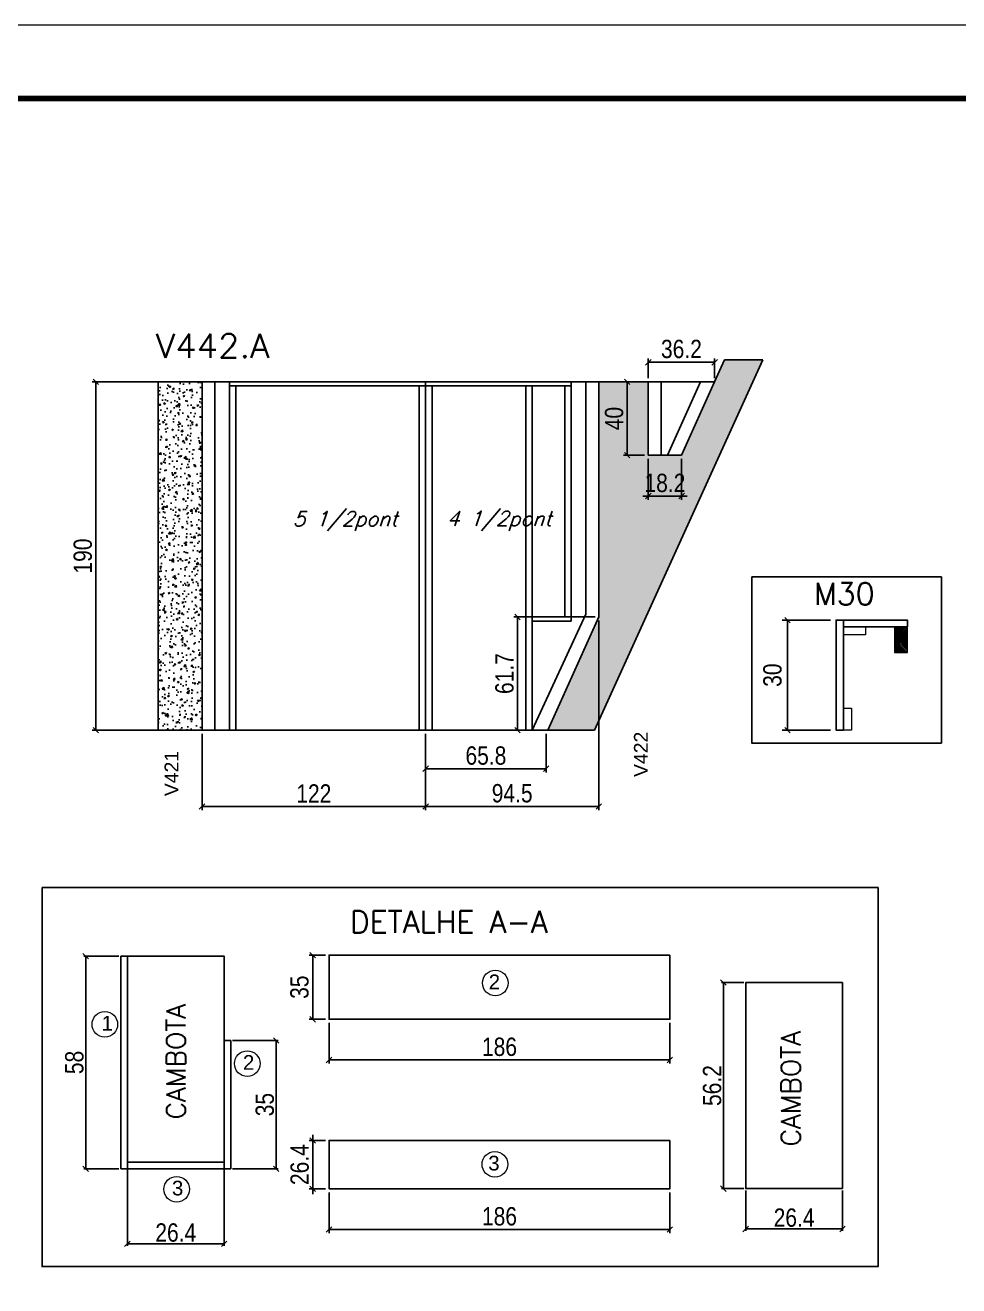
# Model space of a CAD drawing. Extents: x -3394 to 16474, y -5031 to 14397.
# Drawn here: x 4684 to 5193, y 1075 to 1762 of the extents above; entities that cross this region are included whole.
import ezdxf
from ezdxf.enums import TextEntityAlignment as Align

# ---------------------------------------------------------------- set-up
doc = ezdxf.new("R2010")
doc.units = 0
doc.linetypes.add('DASHED', pattern=[0.75, 0.5, -0.25])
doc.layers.get('0').update_dxf_attribs({"linetype": 'CONTINUOUS'})
doc.layers.get('Defpoints').update_dxf_attribs({"linetype": 'CONTINUOUS'})
for name, color, linetype in [('5', 5, 'CONTINUOUS'), ('COTA', 241, 'CONTINUOUS'), ('NOMENCLATURA', 7, 'CONTINUOUS'), ('Painéis', 200, 'CONTINUOUS'), ('SARR_2.2x7', 40, 'CONTINUOUS'), ('SARR_3.5x7', 81, 'CONTINUOUS'), ('texto', 7, 'CONTINUOUS')]:
    doc.layers.add(name, color=color, linetype=linetype)
for name, color, linetype, lineweight in [('Folhas', 255, 'CONTINUOUS', 9), ('Madeira', 126, 'CONTINUOUS', 18), ('NUMERACAO', 7, 'CONTINUOUS', 15), ('Sarr 2.2x7', 40, 'CONTINUOUS', 9), ('SARRAFO DE PRESSAO', 251, 'DASHED', 9), ('Texto Seção', 7, 'CONTINUOUS', 15)]:
    doc.layers.add(name, color=color, linetype=linetype, lineweight=lineweight)
doc.styles.add('ARIAL', font='arial.ttf')
doc.styles.add('COTA TECNICA', font='techl___.ttf', dxfattribs={"height": 10})
doc.styles.add('COTA TECNICA 2X', font='techl___.ttf', dxfattribs={"height": 10})
doc.styles.add('REGUA-120', font='ROMANS.shx', dxfattribs={"height": 15})
doc.styles.add('ROMANS', font='romans.shx')
doc.styles.get("Standard").update_dxf_attribs({"font": 'ROMANS.SHX'})
doc.dimstyles.new('PAINEL', dxfattribs={"dimtxt": 10, "dimasz": 3, "dimexe": 3, "dimexo": 3, "dimgap": 3, "dimtad": 1, "dimdec": 1, "dimzin": 12, "dimdsep": 46, "dimtxsty": 'COTA TECNICA', "dimblk1": 'OBLIQUE', "dimblk2": 'OBLIQUE', "dimsah": 1, "dimcen": 0.9, "dimclrd": 4, "dimclre": 4, "dimclrt": 240, "dimadec": 1, "dimazin": 3, "dimtfac": 1, "dimtdec": 1, "dimtmove": 0, "dimatfit": 3, "dimfxl": 1, "dimtolj": 1, "dimtzin": 12, "dimarcsym": 0})
doc.dimstyles.new('SECAO', dxfattribs={"dimscale": 0.333333, "dimtxt": 5, "dimasz": 9, "dimexe": 3, "dimexo": 3, "dimgap": 3, "dimtad": 1, "dimdec": 1, "dimlfac": 0.5, "dimzin": 12, "dimdsep": 46, "dimtxsty": 'COTA TECNICA 2X', "dimblk1": 'OBLIQUE', "dimblk2": 'OBLIQUE', "dimsah": 1, "dimcen": 0.9, "dimclrd": 4, "dimclre": 4, "dimclrt": 240, "dimadec": 1, "dimazin": 3, "dimtfac": 1, "dimtdec": 1, "dimtmove": 0, "dimatfit": 3, "dimfxl": 1, "dimtolj": 1, "dimtzin": 12, "dimarcsym": 0})
pattern_1 = [(50, (-3114.5345, -4260.217), (9.1092334, -0.796954), [0.9525, -10.4775]), (355, (-3114.5345, -4260.217), (-1.762171, 9.552842), [0.762, -8.382029]), (100.45144, (-3113.775, -4260.283), (7.347062, 8.7558876), [0.8095004, -8.904512]), (46.1842, (-3114.535, -4257.677), (13.553952, -2.102116), [1.42875, -15.71625]), (96.63556, (-3113.405, -4257.852), (11.870207, 12.371306), [1.214251, -13.35678]), (351.18415, (-3114.535, -4257.677), (11.870207, 12.371306), [1.142998, -12.572987]), (21, (-3113.2645, -4258.312), (7.5807196, -5.11326), [0.9525, -10.4775]), (326, (-3113.2645, -4258.312), (3.090101, 9.209398), [0.762, -8.382]), (71.45144, (-3112.633, -4258.738), (10.670821, 4.0961384), [0.8095004, -8.904497]), (37.5, (-3114.5345, -4260.217), (0.1544302, 4.2277519), [0, -8.2804, 0, -8.509, 0, -8.41375]), (7.5, (-3114.5345, -4260.217), (3.3409831, 5.0090287), [0, -4.8514, 0, -8.0899, 0, -3.20675]), (327.5, (-3117.3666, -4260.217), (6.7795298, -0.2864372), [0, -3.175, 0, -9.906, 0, -13.1445]), (317.5, (-3118.6366, -4260.217), (7.406459, 1.2713246), [0, -4.1275, 0, -6.5786, 0, -9.3345])]

# ---------------------------------------------------------------- blocks, each defined once
blk = doc.blocks.new('9999999999')
at = {"layer": 'Folhas'}
blk.add_lwpolyline([(98138.98, 34190.21), (99623.98, 34190.21), (99623.98, 35240.21), (98138.98, 35240.21)], close=True, dxfattribs=at)
at = {"layer": 'Folhas', "color": 30, "const_width": 3}
blk.add_lwpolyline([(98213.98, 34230.21), (99583.98, 34230.21), (99583.98, 35200.21), (98213.98, 35200.21)], close=True, dxfattribs=at)
blk = doc.blocks.new('_Oblique')
at = {"color": 0, "linetype": 'ByBlock', "lineweight": -2}
blk.add_line((-0.5, -0.5), (0.5, 0.5), dxfattribs=at)
blk = doc.blocks.new('*D1242')
at = {"layer": 'COTA', "color": 4, "linetype": 'Continuous', "lineweight": -2, "transparency": 16777216}
for p, q in [((4778.47, 1567.65), (4720.54, 1567.65)), ((4722.54, 1377.65), (4722.54, 1567.65)), ((4778.47, 1377.65), (4720.54, 1377.65))]:
    blk.add_line(p, q, dxfattribs=at)
at = {"layer": 'Defpoints', "color": 0, "linetype": 'Continuous', "transparency": 16777216}
for p in [(4722.54, 1567.65), (4780.47, 1567.65), (4780.47, 1377.65)]:
    blk.add_point(p, dxfattribs=at)
at = {"layer": 'COTA', "color": 4, "linetype": 'Continuous', "lineweight": -2, "transparency": 16777216, "xscale": 3, "yscale": 3, "zscale": 3}
for p, rotation in [((4722.54, 1567.65), 90), ((4722.54, 1377.65), 270)]:
    blk.add_blockref('_Oblique', p, dxfattribs=dict(at, rotation=rotation))
at = {"layer": 'COTA', "color": 240, "linetype": 'Continuous', "transparency": 16777216, "insert": (4715.41, 1472.65), "char_height": 10, "attachment_point": 5, "rotation": 90, "style": 'COTA TECNICA'}
blk.add_mtext('\\A1;190', dxfattribs=at)
blk = doc.blocks.new('*D1243')
at = {"layer": 'COTA', "color": 4, "linetype": 'Continuous', "lineweight": -2, "transparency": 16777216}
for p, q in [((4780.47, 1375.65), (4780.47, 1334.06)), ((4902.47, 1375.65), (4902.47, 1334.06)), ((4780.47, 1336.06), (4902.47, 1336.06))]:
    blk.add_line(p, q, dxfattribs=at)
at = {"layer": 'Defpoints', "color": 0, "linetype": 'Continuous', "transparency": 16777216}
for p in [(4780.47, 1377.65), (4902.47, 1377.65), (4902.47, 1336.06)]:
    blk.add_point(p, dxfattribs=at)
at = {"layer": 'COTA', "color": 4, "linetype": 'Continuous', "lineweight": -2, "transparency": 16777216, "xscale": 3, "yscale": 3, "zscale": 3, "rotation": 180}
blk.add_blockref('_Oblique', (4780.47, 1336.06), dxfattribs=at)
at = {"layer": 'COTA', "color": 4, "linetype": 'Continuous', "lineweight": -2, "transparency": 16777216, "xscale": 3, "yscale": 3, "zscale": 3}
blk.add_blockref('_Oblique', (4902.47, 1336.06), dxfattribs=at)
at = {"layer": 'COTA', "color": 240, "linetype": 'Continuous', "transparency": 16777216, "insert": (4841.47, 1343.12), "char_height": 10, "attachment_point": 5, "style": 'COTA TECNICA'}
blk.add_mtext('\\A1;122', dxfattribs=at)
blk = doc.blocks.new('*D1244')
at = {"layer": 'COTA', "color": 4, "linetype": 'Continuous', "lineweight": -2, "transparency": 16777216}
for p, q in [((4996.97, 1437.4), (4996.97, 1334.06)), ((4902.47, 1375.65), (4902.47, 1334.06)), ((4902.47, 1336.06), (4996.97, 1336.06))]:
    blk.add_line(p, q, dxfattribs=at)
at = {"layer": 'Defpoints', "color": 0, "linetype": 'Continuous', "transparency": 16777216}
for p in [(4996.97, 1439.4), (4902.47, 1377.65), (4996.97, 1336.06)]:
    blk.add_point(p, dxfattribs=at)
at = {"layer": 'COTA', "color": 4, "linetype": 'Continuous', "lineweight": -2, "transparency": 16777216, "xscale": 3, "yscale": 3, "zscale": 3, "rotation": 180}
blk.add_blockref('_Oblique', (4902.47, 1336.06), dxfattribs=at)
at = {"layer": 'COTA', "color": 4, "linetype": 'Continuous', "lineweight": -2, "transparency": 16777216, "xscale": 3, "yscale": 3, "zscale": 3}
blk.add_blockref('_Oblique', (4996.97, 1336.06), dxfattribs=at)
at = {"layer": 'COTA', "color": 240, "linetype": 'Continuous', "transparency": 16777216, "insert": (4949.72, 1343.2), "char_height": 10, "attachment_point": 5, "style": 'COTA TECNICA'}
blk.add_mtext('\\A1;94.5', dxfattribs=at)
blk = doc.blocks.new('*D1245')
at = {"layer": 'COTA', "color": 4, "linetype": 'Continuous', "lineweight": -2, "transparency": 16777216}
for p, q in [((4902.47, 1375.65), (4902.47, 1354.62)), ((4968.29, 1375.65), (4968.29, 1354.62)), ((4968.29, 1356.62), (4902.47, 1356.62))]:
    blk.add_line(p, q, dxfattribs=at)
at = {"layer": 'Defpoints', "color": 0, "linetype": 'Continuous', "transparency": 16777216}
for p in [(4902.47, 1377.65), (4968.29, 1377.65), (4902.47, 1356.62)]:
    blk.add_point(p, dxfattribs=at)
at = {"layer": 'COTA', "color": 4, "linetype": 'Continuous', "lineweight": -2, "transparency": 16777216, "xscale": 3, "yscale": 3, "zscale": 3, "rotation": 180}
blk.add_blockref('_Oblique', (4902.47, 1356.62), dxfattribs=at)
at = {"layer": 'COTA', "color": 4, "linetype": 'Continuous', "lineweight": -2, "transparency": 16777216, "xscale": 3, "yscale": 3, "zscale": 3}
blk.add_blockref('_Oblique', (4968.29, 1356.62), dxfattribs=at)
at = {"layer": 'COTA', "color": 240, "linetype": 'Continuous', "transparency": 16777216, "insert": (4935.38, 1363.75), "char_height": 10, "attachment_point": 5, "style": 'COTA TECNICA'}
blk.add_mtext('\\A1;65.8', dxfattribs=at)
blk = doc.blocks.new('*D1246')
at = {"layer": 'COTA', "color": 4, "linetype": 'Continuous', "lineweight": -2, "transparency": 16777216}
for p, q in [((4994.97, 1439.4), (4950.64, 1439.4)), ((4952.64, 1377.65), (4952.64, 1439.4)), ((4966.29, 1377.65), (4950.64, 1377.65))]:
    blk.add_line(p, q, dxfattribs=at)
at = {"layer": 'Defpoints', "color": 0, "linetype": 'Continuous', "transparency": 16777216}
for p in [(4952.64, 1439.4), (4996.97, 1439.4), (4968.29, 1377.65)]:
    blk.add_point(p, dxfattribs=at)
at = {"layer": 'COTA', "color": 4, "linetype": 'Continuous', "lineweight": -2, "transparency": 16777216, "xscale": 3, "yscale": 3, "zscale": 3}
for p, rotation in [((4952.64, 1439.4), 90), ((4952.64, 1377.65), 270)]:
    blk.add_blockref('_Oblique', p, dxfattribs=dict(at, rotation=rotation))
at = {"layer": 'COTA', "color": 240, "linetype": 'Continuous', "transparency": 16777216, "insert": (4945.54, 1408.53), "char_height": 10, "attachment_point": 5, "rotation": 90, "style": 'COTA TECNICA'}
blk.add_mtext('\\A1;61.7', dxfattribs=at)
blk = doc.blocks.new('*D1247')
at = {"layer": 'COTA', "color": 4, "linetype": 'Continuous', "lineweight": -2, "transparency": 16777216}
for p, q in [((5021.97, 1567.65), (5010.46, 1567.65)), ((5012.46, 1567.65), (5012.46, 1527.65)), ((5021.97, 1527.65), (5010.46, 1527.65))]:
    blk.add_line(p, q, dxfattribs=at)
at = {"layer": 'Defpoints', "color": 0, "linetype": 'Continuous', "transparency": 16777216}
for p in [(5023.97, 1567.65), (5012.46, 1527.65), (5023.97, 1527.65)]:
    blk.add_point(p, dxfattribs=at)
at = {"layer": 'COTA', "color": 4, "linetype": 'Continuous', "lineweight": -2, "transparency": 16777216, "xscale": 3, "yscale": 3, "zscale": 3}
for p, rotation in [((5012.46, 1567.65), 90), ((5012.46, 1527.65), 270)]:
    blk.add_blockref('_Oblique', p, dxfattribs=dict(at, rotation=rotation))
at = {"layer": 'COTA', "color": 240, "linetype": 'Continuous', "transparency": 16777216, "insert": (5005.36, 1547.65), "char_height": 10, "attachment_point": 5, "rotation": 90, "style": 'COTA TECNICA'}
blk.add_mtext('\\A1;40', dxfattribs=at)
blk = doc.blocks.new('*D1248')
at = {"layer": 'COTA', "color": 4, "linetype": 'Continuous', "lineweight": -2, "transparency": 16777216}
for p, q in [((5023.97, 1569.65), (5023.97, 1580.34)), ((5060.17, 1578.34), (5023.97, 1578.34)), ((5060.17, 1569.65), (5060.17, 1580.34))]:
    blk.add_line(p, q, dxfattribs=at)
at = {"layer": 'Defpoints', "color": 0, "linetype": 'Continuous', "transparency": 16777216}
for p in [(5023.97, 1578.34), (5023.97, 1567.65), (5060.17, 1567.65)]:
    blk.add_point(p, dxfattribs=at)
at = {"layer": 'COTA', "color": 4, "linetype": 'Continuous', "lineweight": -2, "transparency": 16777216, "xscale": 3, "yscale": 3, "zscale": 3, "rotation": 180}
blk.add_blockref('_Oblique', (5023.97, 1578.34), dxfattribs=at)
at = {"layer": 'COTA', "color": 4, "linetype": 'Continuous', "lineweight": -2, "transparency": 16777216, "xscale": 3, "yscale": 3, "zscale": 3}
blk.add_blockref('_Oblique', (5060.17, 1578.34), dxfattribs=at)
at = {"layer": 'COTA', "color": 240, "linetype": 'Continuous', "transparency": 16777216, "insert": (5042.07, 1585.56), "char_height": 10, "attachment_point": 5, "style": 'COTA TECNICA'}
blk.add_mtext('\\A1;36.2', dxfattribs=at)
blk = doc.blocks.new('*D1249')
at = {"layer": 'COTA', "color": 4, "linetype": 'Continuous', "lineweight": -2, "transparency": 16777216}
for p, q in [((5023.97, 1525.65), (5023.97, 1503.38)), ((5042.17, 1525.65), (5042.17, 1503.38)), ((5023.97, 1505.38), (5020.97, 1505.38)), ((5042.17, 1505.38), (5023.97, 1505.38)), ((5042.17, 1505.38), (5045.17, 1505.38))]:
    blk.add_line(p, q, dxfattribs=at)
at = {"layer": 'Defpoints', "color": 0, "linetype": 'Continuous', "transparency": 16777216}
for p in [(5023.97, 1527.65), (5042.17, 1527.65), (5023.97, 1505.38)]:
    blk.add_point(p, dxfattribs=at)
at = {"layer": 'COTA', "color": 4, "linetype": 'Continuous', "lineweight": -2, "transparency": 16777216, "xscale": 3, "yscale": 3, "zscale": 3}
blk.add_blockref('_Oblique', (5023.97, 1505.38), dxfattribs=at)
at = {"layer": 'COTA', "color": 4, "linetype": 'Continuous', "lineweight": -2, "transparency": 16777216, "xscale": 3, "yscale": 3, "zscale": 3, "rotation": 180}
blk.add_blockref('_Oblique', (5042.17, 1505.38), dxfattribs=at)
at = {"layer": 'COTA', "color": 240, "linetype": 'Continuous', "transparency": 16777216, "insert": (5033.07, 1512.48), "char_height": 10, "attachment_point": 5, "style": 'COTA TECNICA'}
blk.add_mtext('\\A1;18.2', dxfattribs=at)
blk = doc.blocks.new('*D1259')
at = {"layer": 'Defpoints', "color": 0, "linetype": 'ByBlock', "transparency": 16777216}
for p in [(5126.44, 1437.68), (5100, 1377.68), (5126.44, 1377.68)]:
    blk.add_point(p, dxfattribs=at)
at = {"layer": 'Sarr 2.2x7', "color": 4, "linetype": 'ByBlock', "lineweight": -2, "transparency": 16777216}
for p, q in [((5123.44, 1437.68), (5097, 1437.68)), ((5100, 1437.68), (5100, 1377.68)), ((5123.44, 1377.68), (5097, 1377.68))]:
    blk.add_line(p, q, dxfattribs=at)
at = {"layer": 'Sarr 2.2x7', "color": 4, "linetype": 'ByBlock', "lineweight": -2, "transparency": 16777216, "xscale": 3, "yscale": 3, "zscale": 3}
for p, rotation in [((5100, 1437.68), 90), ((5100, 1377.68), 270)]:
    blk.add_blockref('_Oblique', p, dxfattribs=dict(at, rotation=rotation))
at = {"layer": 'Sarr 2.2x7', "color": 240, "linetype": 'ByBlock', "transparency": 16777216, "insert": (5091.78, 1407.68), "char_height": 10, "attachment_point": 5, "rotation": 90, "style": 'COTA TECNICA'}
blk.add_mtext('\\A1;30', dxfattribs=at)
blk = doc.blocks.new('*D1265')
at = {"layer": 'COTA', "color": 4, "linetype": 'Continuous', "lineweight": -2, "transparency": 16777216}
for p, q in [((4847.79, 1254.95), (4838.88, 1254.95)), ((4840.88, 1219.95), (4840.88, 1254.95)), ((4847.79, 1219.95), (4838.88, 1219.95))]:
    blk.add_line(p, q, dxfattribs=at)
at = {"layer": 'Defpoints', "color": 0, "linetype": 'Continuous', "transparency": 16777216}
for p in [(4840.88, 1254.95), (4849.79, 1254.95), (4849.79, 1219.95)]:
    blk.add_point(p, dxfattribs=at)
at = {"layer": 'COTA', "color": 4, "linetype": 'Continuous', "lineweight": -2, "transparency": 16777216, "xscale": 3, "yscale": 3, "zscale": 3}
for p, rotation in [((4840.88, 1254.95), 90), ((4840.88, 1219.95), 270)]:
    blk.add_blockref('_Oblique', p, dxfattribs=dict(at, rotation=rotation))
at = {"layer": 'COTA', "color": 240, "linetype": 'Continuous', "transparency": 16777216, "insert": (4833.66, 1237.45), "char_height": 10, "attachment_point": 5, "rotation": 90, "style": 'COTA TECNICA'}
blk.add_mtext('\\A1;35', dxfattribs=at)
blk = doc.blocks.new('*D1266')
at = {"layer": 'COTA', "color": 4, "linetype": 'Continuous', "lineweight": -2, "transparency": 16777216}
for p, q in [((4849.79, 1217.95), (4849.79, 1195.75)), ((5035.79, 1217.95), (5035.79, 1195.75)), ((4849.79, 1197.75), (5035.79, 1197.75))]:
    blk.add_line(p, q, dxfattribs=at)
at = {"layer": 'Defpoints', "color": 0, "linetype": 'Continuous', "transparency": 16777216}
for p in [(4849.79, 1219.95), (5035.79, 1219.95), (5035.79, 1197.75)]:
    blk.add_point(p, dxfattribs=at)
at = {"layer": 'COTA', "color": 4, "linetype": 'Continuous', "lineweight": -2, "transparency": 16777216, "xscale": 3, "yscale": 3, "zscale": 3, "rotation": 180}
blk.add_blockref('_Oblique', (4849.79, 1197.75), dxfattribs=at)
at = {"layer": 'COTA', "color": 4, "linetype": 'Continuous', "lineweight": -2, "transparency": 16777216, "xscale": 3, "yscale": 3, "zscale": 3}
blk.add_blockref('_Oblique', (5035.79, 1197.75), dxfattribs=at)
at = {"layer": 'COTA', "color": 240, "linetype": 'Continuous', "transparency": 16777216, "insert": (4942.79, 1204.88), "char_height": 10, "attachment_point": 5, "style": 'COTA TECNICA'}
blk.add_mtext('\\A1;186', dxfattribs=at)
blk = doc.blocks.new('*D1260')
at = {"layer": 'COTA', "color": 4, "lineweight": -2, "transparency": 16777216}
for p, q in [((4797.13, 1208.39), (4821.96, 1208.39)), ((4820.96, 1138.39), (4820.96, 1208.39)), ((4797.13, 1138.39), (4821.96, 1138.39))]:
    blk.add_line(p, q, dxfattribs=at)
at = {"layer": 'Defpoints', "color": 0, "transparency": 16777216}
for p in [(4796.13, 1208.39), (4820.96, 1208.39), (4796.13, 1138.39)]:
    blk.add_point(p, dxfattribs=at)
at = {"layer": 'COTA', "color": 4, "lineweight": -2, "transparency": 16777216, "xscale": 3, "yscale": 3, "zscale": 3}
for p, rotation in [((4820.96, 1208.39), 90), ((4820.96, 1138.39), 270)]:
    blk.add_blockref('_Oblique', p, dxfattribs=dict(at, rotation=rotation))
at = {"layer": 'COTA', "color": 240, "transparency": 16777216, "insert": (4814.74, 1173.39), "char_height": 10, "attachment_point": 5, "rotation": 90, "style": 'COTA TECNICA 2X'}
blk.add_mtext('\\A1;35', dxfattribs=at)
blk = doc.blocks.new('*D1261')
at = {"layer": 'COTA', "color": 4, "lineweight": -2, "transparency": 16777216}
for p, q in [((4735.13, 1254.39), (4715.97, 1254.39)), ((4716.97, 1138.39), (4716.97, 1254.39)), ((4735.13, 1138.39), (4715.97, 1138.39))]:
    blk.add_line(p, q, dxfattribs=at)
at = {"layer": 'Defpoints', "color": 0, "transparency": 16777216}
for p in [(4716.97, 1254.39), (4736.13, 1254.39), (4736.13, 1138.39)]:
    blk.add_point(p, dxfattribs=at)
at = {"layer": 'COTA', "color": 4, "lineweight": -2, "transparency": 16777216, "xscale": 3, "yscale": 3, "zscale": 3}
for p, rotation in [((4716.97, 1254.39), 90), ((4716.97, 1138.39), 270)]:
    blk.add_blockref('_Oblique', p, dxfattribs=dict(at, rotation=rotation))
at = {"layer": 'COTA', "color": 240, "transparency": 16777216, "insert": (4710.83, 1196.39), "char_height": 10, "attachment_point": 5, "rotation": 90, "style": 'COTA TECNICA 2X'}
blk.add_mtext('\\A1;58', dxfattribs=at)
blk = doc.blocks.new('*D1262')
at = {"layer": 'COTA', "color": 4, "lineweight": -2, "transparency": 16777216}
for p, q in [((4739.73, 1140.99), (4739.73, 1096.45)), ((4792.53, 1140.99), (4792.53, 1096.45)), ((4792.53, 1097.45), (4739.73, 1097.45))]:
    blk.add_line(p, q, dxfattribs=at)
at = {"layer": 'Defpoints', "color": 0, "transparency": 16777216}
for p in [(4739.73, 1141.99), (4792.53, 1141.99), (4739.73, 1097.45)]:
    blk.add_point(p, dxfattribs=at)
at = {"layer": 'COTA', "color": 4, "lineweight": -2, "transparency": 16777216, "xscale": 3, "yscale": 3, "zscale": 3, "rotation": 180}
blk.add_blockref('_Oblique', (4739.73, 1097.45), dxfattribs=at)
at = {"layer": 'COTA', "color": 4, "lineweight": -2, "transparency": 16777216, "xscale": 3, "yscale": 3, "zscale": 3}
blk.add_blockref('_Oblique', (4792.53, 1097.45), dxfattribs=at)
at = {"layer": 'COTA', "color": 240, "transparency": 16777216, "insert": (4766.13, 1103.56), "char_height": 10, "attachment_point": 5, "style": 'COTA TECNICA 2X'}
blk.add_mtext('\\A1;26.4', dxfattribs=at)
blk = doc.blocks.new('*D1263')
at = {"layer": 'COTA', "color": 4, "linetype": 'Continuous', "lineweight": -2, "transparency": 16777216}
for p, q in [((4840.88, 1153.86), (4840.88, 1156.86)), ((4847.79, 1153.86), (4838.88, 1153.86)), ((4840.88, 1127.46), (4840.88, 1153.86)), ((4847.79, 1127.46), (4838.88, 1127.46)), ((4840.88, 1127.46), (4840.88, 1124.46))]:
    blk.add_line(p, q, dxfattribs=at)
at = {"layer": 'Defpoints', "color": 0, "linetype": 'Continuous', "transparency": 16777216}
for p in [(4840.88, 1153.86), (4849.79, 1153.86), (4849.79, 1127.46)]:
    blk.add_point(p, dxfattribs=at)
at = {"layer": 'COTA', "color": 4, "linetype": 'Continuous', "lineweight": -2, "transparency": 16777216, "xscale": 3, "yscale": 3, "zscale": 3}
for p, rotation in [((4840.88, 1153.86), 270), ((4840.88, 1127.46), 90)]:
    blk.add_blockref('_Oblique', p, dxfattribs=dict(at, rotation=rotation))
at = {"layer": 'COTA', "color": 240, "linetype": 'Continuous', "transparency": 16777216, "insert": (4833.78, 1140.66), "char_height": 10, "attachment_point": 5, "rotation": 90, "style": 'COTA TECNICA'}
blk.add_mtext('\\A1;26.4', dxfattribs=at)
blk = doc.blocks.new('*D1264')
at = {"layer": 'COTA', "color": 4, "linetype": 'Continuous', "lineweight": -2, "transparency": 16777216}
for p, q in [((4849.79, 1125.46), (4849.79, 1103.27)), ((5035.79, 1125.46), (5035.79, 1103.27)), ((4849.79, 1105.27), (5035.79, 1105.27))]:
    blk.add_line(p, q, dxfattribs=at)
at = {"layer": 'Defpoints', "color": 0, "linetype": 'Continuous', "transparency": 16777216}
for p in [(4849.79, 1127.46), (5035.79, 1127.46), (5035.79, 1105.27)]:
    blk.add_point(p, dxfattribs=at)
at = {"layer": 'COTA', "color": 4, "linetype": 'Continuous', "lineweight": -2, "transparency": 16777216, "xscale": 3, "yscale": 3, "zscale": 3, "rotation": 180}
blk.add_blockref('_Oblique', (4849.79, 1105.27), dxfattribs=at)
at = {"layer": 'COTA', "color": 4, "linetype": 'Continuous', "lineweight": -2, "transparency": 16777216, "xscale": 3, "yscale": 3, "zscale": 3}
blk.add_blockref('_Oblique', (5035.79, 1105.27), dxfattribs=at)
at = {"layer": 'COTA', "color": 240, "linetype": 'Continuous', "transparency": 16777216, "insert": (4942.79, 1112.4), "char_height": 10, "attachment_point": 5, "style": 'COTA TECNICA'}
blk.add_mtext('\\A1;186', dxfattribs=at)
blk = doc.blocks.new('*D1273')
at = {"layer": 'COTA', "color": 4, "lineweight": -2, "transparency": 16777216}
for p, q in [((5077.16, 1126.59), (5077.16, 1104.58)), ((5129.96, 1126.59), (5129.96, 1104.58)), ((5129.96, 1105.58), (5077.16, 1105.58))]:
    blk.add_line(p, q, dxfattribs=at)
at = {"layer": 'Defpoints', "color": 0, "transparency": 16777216}
for p in [(5077.16, 1127.59), (5129.96, 1127.59), (5077.16, 1105.58)]:
    blk.add_point(p, dxfattribs=at)
at = {"layer": 'COTA', "color": 4, "lineweight": -2, "transparency": 16777216, "xscale": 3, "yscale": 3, "zscale": 3, "rotation": 180}
blk.add_blockref('_Oblique', (5077.16, 1105.58), dxfattribs=at)
at = {"layer": 'COTA', "color": 4, "lineweight": -2, "transparency": 16777216, "xscale": 3, "yscale": 3, "zscale": 3}
blk.add_blockref('_Oblique', (5129.96, 1105.58), dxfattribs=at)
at = {"layer": 'COTA', "color": 240, "transparency": 16777216, "insert": (5103.56, 1111.68), "char_height": 10, "attachment_point": 5, "style": 'COTA TECNICA 2X'}
blk.add_mtext('\\A1;26.4', dxfattribs=at)
blk = doc.blocks.new('*D1274')
at = {"layer": 'COTA', "color": 4, "lineweight": -2, "transparency": 16777216}
for p, q in [((5076.16, 1239.99), (5063.96, 1239.99)), ((5064.96, 1239.99), (5064.96, 1127.59)), ((5076.16, 1127.59), (5063.96, 1127.59))]:
    blk.add_line(p, q, dxfattribs=at)
at = {"layer": 'Defpoints', "color": 0, "transparency": 16777216}
for p in [(5077.16, 1239.99), (5064.96, 1127.59), (5077.16, 1127.59)]:
    blk.add_point(p, dxfattribs=at)
at = {"layer": 'COTA', "color": 4, "lineweight": -2, "transparency": 16777216, "xscale": 3, "yscale": 3, "zscale": 3}
for p, rotation in [((5064.96, 1239.99), 90), ((5064.96, 1127.59), 270)]:
    blk.add_blockref('_Oblique', p, dxfattribs=dict(at, rotation=rotation))
at = {"layer": 'COTA', "color": 240, "transparency": 16777216, "insert": (5058.85, 1183.79), "char_height": 10, "attachment_point": 5, "rotation": 90, "style": 'COTA TECNICA 2X'}
blk.add_mtext('\\A1;56.2', dxfattribs=at)

msp = doc.modelspace()

# ---------------------------------------------------------------- hatches: boundary and pattern name
at = {"layer": 'COTA', "linetype": 'Continuous'}
h = msp.add_hatch(dxfattribs=at)
h.set_pattern_fill('AR-CONC', color=256, scale=0.05)
h.set_pattern_definition(pattern_1)
h.paths.add_polyline_path([(4996.97, 1439.4), (4969.04, 1377.32), (4994.61, 1377.65), (5086.41, 1579.65), (5065.57, 1579.65), (5060.17, 1567.65), (5042.17, 1527.65), (5023.97, 1527.65), (5023.97, 1567.65), (4996.97, 1567.65)])
h = msp.add_hatch(dxfattribs=at)
h.set_pattern_fill('AR-CONC', color=256, scale=0.05)
h.set_pattern_definition(pattern_1)
h.paths.add_polyline_path([(4780.47, 1567.65), (4756.47, 1567.65), (4756.47, 1377.65), (4780.47, 1377.65)])
at = {"layer": 'Madeira'}
h = msp.add_hatch(dxfattribs=at)
h.set_pattern_fill('ANSI31', color=256, scale=0.2, angle=270, style=0)
h.set_pattern_definition([(315, (21731.4189, -11914.0558), (0.449012806, 0.449012806), [])])
h.paths.add_polyline_path([(5165.4, 1434.08), (5158.4, 1434.08), (5158.4, 1420.08), (5165.4, 1420.08)])

# ---------------------------------------------------------------- linework, layer by layer
at = {"linetype": 'ByBlock'}
for points in [[(5080.49, 1461.28), (5183.93, 1461.28), (5183.93, 1370.65), (5080.49, 1370.65)], [(4693.18, 1291.78), (5149.4, 1291.78), (5149.4, 1085.06), (4693.18, 1085.06)]]:
    msp.add_lwpolyline(points, close=True, dxfattribs=at)
at = {"layer": 'COTA', "linetype": 'Continuous'}
for p, q in [((5086.41, 1579.65), (4994.61, 1377.65)), ((5065.57, 1579.65), (5060.17, 1567.65)), ((5065.57, 1579.65), (5086.41, 1579.65)), ((4756.47, 1567.65), (4780.47, 1567.65)), ((4756.47, 1567.65), (4756.47, 1377.65)), ((5023.97, 1567.65), (4996.97, 1567.65)), ((4756.47, 1377.65), (4780.47, 1377.65)), ((4968.29, 1377.65), (4994.61, 1377.65))]:
    msp.add_line(p, q, dxfattribs=at)
at = {"layer": 'Madeira'}
msp.add_lwpolyline([(5165.4, 1434.08), (5158.4, 1434.08), (5158.4, 1420.08), (5165.4, 1420.08)], close=True, dxfattribs=at)
at = {"layer": 'NUMERACAO', "color": 1}
for centre in [(4940.5, 1239.74), (4727.42, 1217.18), (4805.14, 1195.77), (4940.26, 1140.83), (4766.62, 1127.22)]:
    msp.add_circle(centre, 7, dxfattribs=at)
at = {"layer": 'Painéis', "linetype": 'Continuous'}
for p, q in [((4780.47, 1567.65), (4780.47, 1377.65)), ((4996.97, 1567.65), (4780.47, 1567.65)), ((4902.47, 1567.65), (4902.47, 1377.65)), ((4996.97, 1567.65), (4996.97, 1439.4)), ((5023.97, 1567.65), (5023.97, 1527.65)), ((5060.17, 1567.65), (5023.97, 1567.65)), ((5060.17, 1567.65), (5042.17, 1527.65)), ((5042.17, 1527.65), (5023.97, 1527.65)), ((4996.97, 1439.4), (4969.19, 1377.65)), ((4968.29, 1377.65), (4780.47, 1377.65)), ((4969.19, 1377.65), (4780.47, 1377.65)), ((4736.13, 1254.39), (4739.73, 1254.39)), ((4736.13, 1254.39), (4736.13, 1138.39)), ((4739.73, 1254.39), (4739.73, 1138.39)), ((4796.13, 1208.39), (4792.53, 1208.39)), ((4792.53, 1208.39), (4792.53, 1138.39)), ((4796.13, 1208.39), (4796.13, 1138.39)), ((4792.53, 1141.99), (4739.73, 1141.99)), ((4796.13, 1138.39), (4736.13, 1138.39))]:
    msp.add_line(p, q, dxfattribs=at)
at = {"layer": 'Painéis'}
msp.add_lwpolyline([(5130.44, 1377.68), (5126.44, 1377.68), (5126.44, 1437.68), (5130.44, 1437.68)], close=True, dxfattribs=at)
at = {"layer": 'Painéis', "linetype": 'ByBlock'}
msp.add_lwpolyline([(5130.44, 1437.68), (5165.38, 1437.68), (5165.38, 1434.08), (5130.44, 1434.08), (5130.44, 1437.68)], dxfattribs=at)
at = {"layer": 'Painéis', "linetype": 'Continuous'}
for points in [[(4739.73, 1254.39), (4792.53, 1254.39), (4792.53, 1141.99), (4739.73, 1141.99)], [(5035.79, 1254.95), (4849.79, 1254.95), (4849.79, 1219.95), (5035.79, 1219.95)], [(5129.96, 1239.99), (5077.16, 1239.99), (5077.16, 1127.59), (5129.96, 1127.59)], [(5035.79, 1153.86), (4849.79, 1153.86), (4849.79, 1127.46), (5035.79, 1127.46)]]:
    msp.add_lwpolyline(points, close=True, dxfattribs=at)
at = {"layer": 'Sarr 2.2x7', "linetype": 'ByBlock'}
for points in [[(5130.44, 1434.08), (5142.44, 1434.08), (5142.44, 1429.68), (5130.44, 1429.68), (5130.44, 1434.08)], [(5130.44, 1377.68), (5130.44, 1389.68), (5134.84, 1389.68), (5134.84, 1377.68), (5130.44, 1377.68)]]:
    msp.add_lwpolyline(points, dxfattribs=at)
at = {"layer": 'SARR_2.2x7', "linetype": 'Continuous'}
for p, q in [((4787.47, 1377.65), (4787.47, 1567.65)), ((4902.47, 1565.45), (4795.47, 1565.45)), ((4981.97, 1565.45), (4902.47, 1565.45)), ((4989.97, 1567.65), (4989.97, 1440.9)), ((5030.97, 1567.65), (5030.97, 1527.65)), ((5052.5, 1567.65), (5034.5, 1527.65)), ((4989.97, 1440.9), (4960.61, 1377.65)), ((4981.97, 1439.4), (4960.61, 1439.4)), ((4981.97, 1439.4), (4981.97, 1437.2)), ((4981.97, 1437.2), (4960.61, 1437.2))]:
    msp.add_line(p, q, dxfattribs=at)
at = {"layer": 'SARR_3.5x7'}
for p, q in [((4795.47, 1567.65), (4795.47, 1377.65)), ((4798.97, 1565.45), (4798.97, 1377.65)), ((4898.97, 1565.45), (4898.97, 1377.65)), ((4902.47, 1567.65), (4902.47, 1377.65)), ((4905.97, 1565.45), (4905.97, 1377.65)), ((4957.11, 1565.45), (4957.11, 1377.65)), ((4960.61, 1565.45), (4960.61, 1377.65)), ((4978.47, 1565.45), (4978.47, 1439.4)), ((4981.97, 1567.65), (4981.97, 1439.4)), ((4981.97, 1439.4), (4978.47, 1439.4))]:
    msp.add_line(p, q, dxfattribs=at)

# ---------------------------------------------------------------- block references
at = {"layer": 'SARRAFO DE PRESSAO', "color": 6, "linetype": 'ByBlock'}
msp.add_blockref('9999999999', (-93866.77, -33477.98), dxfattribs=at)

# ---------------------------------------------------------------- texts
at = {"layer": '5', "color": 7, "linetype": 'Continuous'}
for s, p in [('M30', (5114.53, 1446.06)), ('DETALHE A-A', (4861.19, 1267.03))]:
    msp.add_text(s, height=12, rotation=359.99996, dxfattribs=at).set_placement(p)
at = {"layer": 'NOMENCLATURA', "linetype": 'Continuous', "style": 'ARIAL'}
for s, p in [('V422', (5023.74, 1352.13)), ('V421', (4767.58, 1341.66))]:
    msp.add_text(s, height=7.567, rotation=90, dxfattribs=at).set_placement(p)
at = {"layer": 'NUMERACAO', "color": 7, "style": 'ARIAL'}
for s, p in [('2', (4940.01, 1240.37)), ('1', (4728.74, 1217.82)), ('2', (4805.89, 1196.41)), ('3', (4939.76, 1141.47)), ('3', (4767.15, 1127.86))]:
    msp.add_text(s, height=8, dxfattribs=at).set_placement(p, align=Align.MIDDLE_CENTER)
at = {"layer": 'Painéis', "color": 1, "char_height": 10.5, "attachment_point": 5, "rotation": 90, "style": 'ROMANS'}
for insert in [(4766.27, 1196.92), (5101.77, 1182.15)]:
    msp.add_mtext('\\A1;CAMBOTA', dxfattribs=dict(at, insert=insert))
at = {"layer": 'texto', "color": 2, "char_height": 8, "attachment_point": 5, "style": 'ROMANS'}
for s, insert in [('{\\Q19;\\C256;5 1/2pont}', (4858.53, 1491.65)), ('{\\Q19;\\C256;4 1/2pont}', (4942.62, 1491.81))]:
    msp.add_mtext(s, dxfattribs=dict(at, insert=insert))
at = {"layer": 'Texto Seção', "style": 'REGUA-120', "width": 1.05}
msp.add_text('V442.A', height=13, dxfattribs=at).set_placement((4755.26, 1580.83))

# ---------------------------------------------------------------- dimensions: what is measured, and where the dimension line sits
at = {"layer": 'COTA', "linetype": 'Continuous'}
for base, p1, p2, angle, override, picture, middle in [((5023.97, 1578.34), (5060.17, 1567.65), (5023.97, 1567.65), 180, {"dimexe": 2, "dimexo": 2, "dimgap": 2, "dimadec": 8, "dimtix": 1, "dimatfit": 2, "dimldrblk": 'Oblique'}, '*D1248', (5042.07, 1585.56)), ((4722.54, 1567.65), (4780.47, 1377.65), (4780.47, 1567.65), 90, {"dimexe": 2, "dimexo": 2, "dimgap": 2, "dimadec": 8, "dimtix": 1, "dimatfit": 2, "dimldrblk": 'Oblique'}, '*D1242', (4715.41, 1472.65)), ((5012.46, 1527.65), (5023.97, 1567.65), (5023.97, 1527.65), 90, {"dimexe": 2, "dimexo": 2, "dimgap": 2, "dimadec": 8, "dimtix": 1, "dimatfit": 2, "dimldrblk": 'Oblique'}, '*D1247', (5005.36, 1547.65)), ((5023.97, 1505.38), (5042.17, 1527.65), (5023.97, 1527.65), 180, {"dimexe": 2, "dimexo": 2, "dimgap": 2, "dimadec": 8, "dimtix": 1, "dimatfit": 2, "dimldrblk": 'Oblique'}, '*D1249', (5033.07, 1512.48)), ((4996.97, 1336.06), (4902.47, 1377.65), (4996.97, 1439.4), 180, {"dimexe": 2, "dimexo": 2, "dimgap": 2, "dimadec": 8, "dimtix": 1, "dimtmove": 1, "dimatfit": 2, "dimldrblk": 'Oblique'}, '*D1244', (4949.72, 1343.2)), ((4952.6385, 1439.4011), (4968.2883, 1377.6534), (4996.9749, 1439.4011), 90, {"dimexe": 2, "dimexo": 2, "dimgap": 2, "dimadec": 8, "dimtix": 1, "dimatfit": 2, "dimldrblk": 'Oblique'}, '*D1246', (4945.5361, 1408.5273)), ((4902.47, 1336.06), (4780.47, 1377.65), (4902.47, 1377.65), 180, {"dimexe": 2, "dimexo": 2, "dimgap": 2, "dimadec": 8, "dimtix": 1, "dimatfit": 2, "dimldrblk": 'Oblique'}, '*D1243', (4841.47, 1343.12)), ((4902.47, 1356.62), (4968.29, 1377.65), (4902.47, 1377.65), 180, {"dimexe": 2, "dimexo": 2, "dimgap": 2, "dimadec": 8, "dimtix": 1, "dimatfit": 2, "dimldrblk": 'Oblique'}, '*D1245', (4935.38, 1363.75)), ((4840.88, 1254.95), (4849.79, 1219.95), (4849.79, 1254.95), 90, {"dimexe": 2, "dimexo": 2, "dimgap": 2, "dimadec": 8, "dimtix": 1, "dimatfit": 2, "dimldrblk": 'Oblique'}, '*D1265', (4833.66, 1237.45)), ((4840.88, 1153.86), (4849.79, 1127.46), (4849.79, 1153.86), 90, {"dimexe": 2, "dimexo": 2, "dimgap": 2, "dimadec": 8, "dimtix": 1, "dimatfit": 2, "dimldrblk": 'Oblique'}, '*D1263', (4833.78, 1140.66))]:
    dim = msp.add_linear_dim(base=base, p1=p1, p2=p2, angle=angle, dimstyle='PAINEL', override=override, dxfattribs=at)
    dim.commit()
    dim.dimension.update_dxf_attribs({"geometry": picture, "text_midpoint": middle})
at = {"layer": 'COTA'}
for base, p1, p2, angle, picture, middle in [((4716.97, 1254.39), (4736.13, 1138.39), (4736.13, 1254.39), 90, '*D1261', (4710.83, 1196.39)), ((5064.96, 1127.59), (5077.16, 1239.99), (5077.16, 1127.59), 90, '*D1274', (5058.85, 1183.79)), ((4820.96, 1208.39), (4796.13, 1138.39), (4796.13, 1208.39), 90, '*D1260', (4814.74, 1173.39)), ((4739.73, 1097.45), (4792.53, 1141.99), (4739.73, 1141.99), 180, '*D1262', (4766.13, 1103.56))]:
    dim = msp.add_linear_dim(base=base, p1=p1, p2=p2, angle=angle, dimstyle='SECAO', dxfattribs=at)
    dim.commit()
    dim.dimension.update_dxf_attribs({"geometry": picture, "text_midpoint": middle})
at = {"layer": 'COTA', "linetype": 'Continuous'}
for base, p1, p2, picture, middle in [((5035.79, 1197.75), (4849.79, 1219.95), (5035.79, 1219.95), '*D1266', (4942.79, 1204.88)), ((5035.79, 1105.27), (4849.79, 1127.46), (5035.79, 1127.46), '*D1264', (4942.79, 1112.4))]:
    dim = msp.add_linear_dim(base=base, p1=p1, p2=p2, dimstyle='PAINEL', override={"dimexe": 2, "dimexo": 2, "dimgap": 2, "dimadec": 8, "dimtix": 1, "dimatfit": 2, "dimldrblk": 'Oblique'}, dxfattribs=at)
    dim.commit()
    dim.dimension.update_dxf_attribs({"geometry": picture, "text_midpoint": middle})
at = {"layer": 'COTA'}
dim = msp.add_linear_dim(base=(5077.16, 1105.58), p1=(5129.96, 1127.59), p2=(5077.16, 1127.59), dimstyle='SECAO', dxfattribs=at)
dim.commit()
dim.dimension.update_dxf_attribs({"geometry": '*D1273', "text_midpoint": (5103.56, 1111.68)})
at = {"layer": 'Sarr 2.2x7', "linetype": 'ByBlock'}
dim = msp.add_linear_dim(base=(5100, 1377.68), p1=(5126.44, 1437.68), p2=(5126.44, 1377.68), angle=90, dimstyle='PAINEL', override={"dimlfac": 0.5}, dxfattribs=at)
dim.commit()
dim.dimension.update_dxf_attribs({"geometry": '*D1259', "text_midpoint": (5091.78, 1407.68)})

doc.saveas('drawing.dxf')
